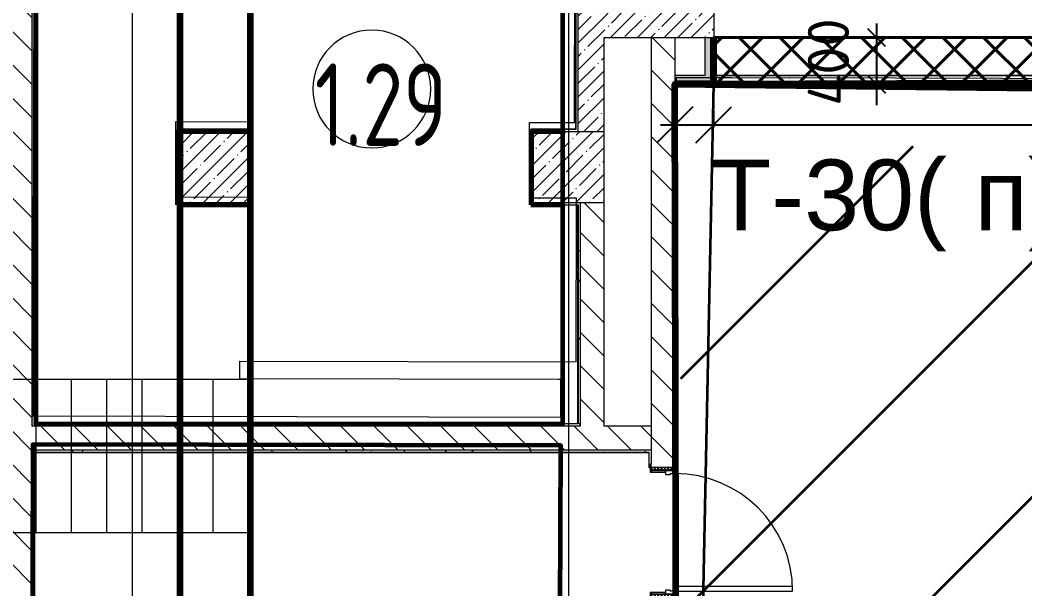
# Model space of a CAD drawing. Header units: millimetres. Extents: x -249154 to 415037, y -45458 to 354837.
# Drawn here: x 28721 to 37245, y 18584 to 23412 of the extents above; entities that cross this region are included whole.
import ezdxf

# ---------------------------------------------------------------- set-up
doc = ezdxf.new("R2010")
doc.units = ezdxf.units.MM
doc.linetypes.add('200_ШТРИХ__ш1_п0_6_', pattern=[320, 200, -120])
for name, color, linetype, lineweight in [('0) НЗ Ремонт штукатурка', 6, 'Continuous', 60), ('2)1 штукатурка', 4, 'Continuous', 35), ('3)1 шпаклевка', 4, 'Continuous', 35), ('3.3) Шпаклевка баз. фин. WD5-13', 160, 'Continuous', 140), ('3.4) Шп. баз 4 в 525 поз 4838м2', 160, 'Continuous', 140), ('3.4) Шп. фин 4 в 529 поз 11227м2', 6, 'Continuous', 140), ('4) демонтаж НЗ №2', 1, 'Continuous', 35), ('4.1) Дм уборка мусора НЗ 2', 20, 'Continuous', 35), ('4.4) РВР ремонт Штукатурки', 160, 'зигзаг', 35), ('5.5) Перег WD5', 3, 'Continuous', 60), ('5.6) Перегародка WD6', 6, 'Continuous', 40), ('666 покраска FK1', 211, 'Continuous', 60), ('839 штук откосы', 3, 'Continuous', 158), ('874 шпакл откосы', 5, 'Continuous', 158), ('923 Люки', 170, 'Continuous', 120), ('A-AREA-BNDY', 7, 'Continuous', 5), ('A-AREA-IDEN', 7, 'Continuous', 9), ('A-DOOR-2', 7, 'Continuous', 5), ('A-DOOR-FRAM-2', 7, 'Continuous', 5), ('A-FLOR', 7, 'Continuous', 9), ('A-WALL', 7, 'Continuous', 5), ('I-WALL', 7, 'Continuous', 5), ('S-COLS', 7, 'Continuous', 9), ('S-COLS-1', 7, 'Continuous', 5), ('S-STRS-MBND', 7, 'Continuous', 9), ('Оси', 7, 'Continuous', 9)]:
    doc.layers.add(name, color=color, linetype=linetype, lineweight=lineweight)
for name, color, linetype, lineweight, true_color in [('A-DOOR-1', 7, 'Continuous', 5, 0xc0c0c0), ('A-DOOR-FRAM-1', 7, 'Continuous', 5, 0xc0c0c0), ('A-WALL-1', 9, 'Continuous', 5, 0x808080), ('A-WALL-FNSH-1', 9, 'Continuous', 5, 0x808080)]:
    doc.layers.add(name, color=color, linetype=linetype, lineweight=lineweight, true_color=true_color)
doc.styles.add('ISOCPEUR_1', font='isocpeur.ttf', dxfattribs={"height": 350})
doc.styles.get("Standard").update_dxf_attribs({"font": 'arial.ttf'})
doc.styles.add('СПДС', font='ГОСТ тип А.ttf', dxfattribs={"width": 0.9})
doc.linetypes.add('зигзаг', pattern='A,0.00254,-5.08,[131,ltypeshp.shx,S=5.08,R=0,X=-5.08,Y=0],-10.16,[131,ltypeshp.shx,S=5.08,R=180,X=5.08,Y=0],-5.08', length=20.32254)
doc.dimstyles.new('ISO-2_0_0_9К_Средний_округл2', dxfattribs={"dimscale": 304.8, "dimtxt": 199.196235, "dimasz": 0.492126, "dimexe": 0.393701, "dimexo": 0, "dimgap": 0, "dimtad": 1, "dimdec": 0, "dimrnd": 10, "dimzin": 0, "dimdsep": 46, "dimtxsty": 'ISOCPEUR_1', "dimblk1": 'OBLIQUE', "dimblk2": 'OBLIQUE', "dimsah": 1, "dimcen": 0.09, "dimdle": 0.393701, "dimazin": 0, "dimtfac": 1, "dimtdec": 4, "dimtix": 1, "dimtmove": 0, "dimatfit": 3, "dimfxl": 1, "dimtvp": 1, "dimtolj": 1, "dimtzin": 0, "dimarcsym": 2})
pattern_1 = [(45, (64.7, -136.06), (-114.04925, 114.04925), []), (45, (178.75, -136.06), (-114.04925, 114.04925), [201.612, -40.322, 6.706, -33.617])]
pattern_2 = [(135, (64.7, -136.06), (-141.4214, -141.4214), [])]
pattern_3 = [(0, (64.7, -136.06), (243.84, 60.96), [20.117, -162.763, 20.117, -162.763, -975.36]), (0, (64.7, -136.06), (243.84, 60.96), [-365.76, 20.117, -345.643, 20.117, -162.763, -426.72]), (0, (64.7, -136.06), (243.84, 60.96), [-914.4, 20.117, -101.803, 20.117, -284.683]), (120, (156.14, -105.58), (-174.71291, 180.691634), [20.117, -162.763, 20.117, -162.763, -975.36]), (120, (156.14, -105.58), (-174.71291, 180.691634), [-365.76, 20.117, -345.643, 20.117, -162.763, -426.72]), (120, (156.14, -105.58), (-174.71291, 180.691634), [-914.4, 20.117, -101.803, 20.117, -284.683]), (240, (186.62, 16.34), (-69.12709, -241.651634), [20.117, -162.763, 20.117, -162.763, -975.36]), (240, (186.62, 16.34), (-69.12709, -241.651634), [-365.76, 20.117, -345.643, 20.117, -162.763, -426.72]), (240, (186.62, 16.34), (-69.12709, -241.651634), [-914.4, 20.117, -101.803, 20.117, -284.683])]
pattern_4 = [(45, (64.7, -136.06), (-212.132, 212.132), []), (135, (64.7, -136.06), (-212.132, -212.132), [])]

# ---------------------------------------------------------------- blocks, each defined once
blk = doc.blocks.new('110_Дверь_СКБ_1Ст_Внутренняя1 - Д-4к_п__1100x2100h_Артистические EI30-23988509-Объем проектирования 1 этажа')
at = {"layer": 'A-DOOR-2'}
h = blk.add_hatch(dxfattribs=at)
h.set_pattern_fill('FP_75', color=256, style=0, pattern_type=2)
h.set_pattern_definition([(135, (1751.41, 164.685), (-14.14214, -14.14214), []), (225, (1751.41, 164.685), (14.14214, -14.14214), [])])
h.paths.add_polyline_path([(562.5, 100), (537.5, 100), (537.5, -100), (562.5, -100)])
at = {"layer": 'A-DOOR-FRAM-2'}
h = blk.add_hatch(dxfattribs=at)
h.set_pattern_fill('FP_76', color=256, style=0, pattern_type=2)
h.set_pattern_definition([(45, (-371.384, 164.685), (-14.1421, 14.1421), []), (135, (-371.384, 164.685), (-14.1421, -14.1421), [])])
h.paths.add_polyline_path([(-512.5, -100), (-512.5, 100), (-537.5, 100), (-537.5, -100)])
at = {"layer": 'A-DOOR-1'}
for p, q in [((512.5, 1100), (472.5, 1100)), ((472.5, 1100), (472.5, 100)), ((512.5, 100), (512.5, 1100)), ((472.5, 100), (512.5, 100))]:
    blk.add_line(p, q, dxfattribs=at)
blk.add_arc((512.5, 100), 1000, 90, 180, dxfattribs=at)
at = {"layer": 'A-DOOR-FRAM-1'}
for p, q in [((-497.5, 108), (-567.5, 108)), ((-567.5, 108), (-567.5, 100)), ((-567.5, 100), (-497.5, 100)), ((-512.5, 100), (-537.5, 100)), ((-537.5, 100), (-537.5, -100)), ((-487.5, 100), (-512.5, 100)), ((-512.5, 100), (-512.5, 20)), ((-512.5, -100), (-512.5, 100)), ((-497.5, 100), (-512.5, 100)), ((-512.5, 100), (-512.5, 99)), ((-512.5, 99), (-497.5, 99)), ((-497.5, 100), (-497.5, 108)), ((-497.5, 99), (-497.5, 100)), ((-487.5, 60), (-487.5, 100)), ((512.5, 100), (512.5, 60)), ((537.5, 100), (512.5, 100)), ((592.5, 108), (522.5, 108)), ((522.5, 108), (522.5, 100)), ((537.5, 100), (522.5, 100)), ((522.5, 100), (522.5, 99)), ((522.5, 100), (592.5, 100)), ((522.5, 99), (537.5, 99)), ((537.5, 20), (537.5, 100)), ((562.5, 100), (537.5, 100)), ((537.5, 100), (537.5, -100)), ((537.5, 99), (537.5, 100)), ((562.5, -100), (562.5, 100)), ((592.5, 100), (592.5, 108)), ((-512.5, 20), (-477.5, 20)), ((-497.5, 20), (-512.5, 20)), ((-512.5, 20), (-512.5, -100)), ((-497.5, -100), (-497.5, 20)), ((-477.5, 60), (-487.5, 60)), ((-477.5, 20), (-477.5, 60)), ((512.5, 60), (502.5, 60)), ((502.5, 60), (502.5, 20)), ((502.5, 20), (537.5, 20)), ((537.5, 20), (522.5, 20)), ((522.5, 20), (522.5, -100)), ((537.5, -100), (537.5, 20)), ((-497.5, -100), (-567.5, -100)), ((-567.5, -100), (-567.5, -108)), ((-567.5, -108), (-497.5, -108)), ((-537.5, -100), (-512.5, -100)), ((-512.5, -100), (-497.5, -100)), ((-497.5, -108), (-497.5, -100)), ((522.5, -100), (537.5, -100)), ((592.5, -100), (522.5, -100)), ((522.5, -100), (522.5, -108)), ((522.5, -108), (592.5, -108)), ((537.5, -100), (562.5, -100)), ((592.5, -108), (592.5, -100))]:
    blk.add_line(p, q, dxfattribs=at)
blk = doc.blocks.new('BSC_Колонна _Прямоугольная - 600х600-V105-Объем проектирования 1 этажа')
at = {"layer": 'S-COLS-1'}
h = blk.add_hatch(dxfattribs=at)
h.set_pattern_fill('FP_125', color=256, style=0, pattern_type=2)
h.set_pattern_definition([(45, (-33310, -22300), (-114.04925, 114.04925), []), (45, (-33195.95, -22300), (-114.04925, 114.04925), [201.613, -40.323, 6.706, -33.617])])
h.paths.add_polyline_path([(300, -300), (300, 300), (-300, 300), (-300, -300), (100, -300)])
for p, q in [((300, 300), (-300, 300)), ((-300, 300), (-300, -300)), ((300, -300), (300, 300)), ((-300, -300), (300, -300))]:
    blk.add_line(p, q, dxfattribs=at)
blk = doc.blocks.new('BSC_Колонна _Прямоугольная - 600х600-V188-Объем проектирования 1 этажа')
at = {"layer": 'S-COLS-1'}
h = blk.add_hatch(dxfattribs=at)
h.set_pattern_fill('FP_179', color=256, style=0, pattern_type=2)
h.set_pattern_definition([(45, (-30310, -22300), (-114.04925, 114.04925), []), (45, (-30195.95, -22300), (-114.04925, 114.04925), [201.613, -40.323, 6.706, -33.617])])
h.paths.add_polyline_path([(-300, -300), (300, -300), (300, 300), (-300, 300), (-300, -289.3)])
for p, q in [((300, 300), (-300, 300)), ((-300, 300), (-300, -300)), ((300, -300), (300, 300)), ((-300, -300), (300, -300))]:
    blk.add_line(p, q, dxfattribs=at)
blk = doc.blocks.new('Зашивка приборов отопления11 - Зашивка приборов отопления-33278624-Объем проектирования 1 этажа')
at = {"layer": 'A-WALL'}
for p, q in [((37620, 23400), (34560, 23400)), ((34560, 23079), (37620, 23079)), ((37620, 23079), (34560, 23079)), ((34560, 23004), (37620, 23004))]:
    blk.add_line(p, q, dxfattribs=at)
blk = doc.blocks.new('BSC_Колонна _Прямоугольная - 600х600-V278-Объем проектирования 1 этажа')
at = {"layer": 'S-COLS-1'}
for p, q in [((300, 300), (-300, 300)), ((-300, 300), (-300, -300)), ((300, -300), (300, 300)), ((-300, -300), (300, -300))]:
    blk.add_line(p, q, dxfattribs=at)
blk = doc.blocks.new('Марка_Помещения - Номер-25198446-Объем проектирования 1 этажа')
at = {"layer": 'A-AREA-IDEN'}
for start, end in [(360, 180), (180, 360)]:
    blk.add_arc((0, 0), 2.5, start, end, dxfattribs=at)
blk = doc.blocks.new('_Oblique')
at = {"color": 0, "linetype": 'ByBlock', "lineweight": -2}
blk.add_line((-0.5, -0.5), (0.5, 0.5), dxfattribs=at)
blk = doc.blocks.new('*D1965')
at = {"layer": '5.6) Перегародка WD6', "color": 0, "lineweight": -2, "transparency": 16777216}
for p, q in [((35986.6, 23383.9), (35986.6, 22865.9)), ((36231, 23263.9), (35866.6, 23263.9)), ((36971.7, 22865.9), (35866.6, 22865.9)), ((35986.6, 22865.9), (35986.6, 22690.4))]:
    blk.add_line(p, q, dxfattribs=at)
at = {"layer": 'Defpoints', "color": 0, "transparency": 16777216}
for p in [(36231, 23263.9), (35986.6, 22865.9), (36971.7, 22865.9)]:
    blk.add_point(p, dxfattribs=at)
at = {"layer": '5.6) Перегародка WD6', "color": 0, "lineweight": -2, "transparency": 16777216, "xscale": 150, "yscale": 150, "zscale": 150}
for p, rotation in [((35986.6, 23263.9), 90), ((35986.6, 22865.9), 270)]:
    blk.add_blockref('_Oblique', p, dxfattribs=dict(at, rotation=rotation))
at = {"layer": '5.6) Перегародка WD6', "color": 0, "lineweight": 25, "transparency": 16777216, "insert": (35403.2, 22684.7), "char_height": 350, "width": 478.071, "attachment_point": 1, "rotation": 90, "line_spacing_factor": 1.149209, "style": 'ISOCPEUR_1'}
blk.add_mtext('\\A1;400', dxfattribs=at)
blk = doc.blocks.new('*D2064')
at = {"layer": '5.5) Перег WD5', "color": 0, "lineweight": -2, "transparency": 16777216}
for p, q in [((34274.7, 22501.5), (34274.7, 22643.4)), ((34604.7, 22501.5), (34604.7, 22643.4)), ((34154.7, 22523.4), (34604.7, 22523.4)), ((34604.7, 22523.4), (87153.3, 22523.4))]:
    blk.add_line(p, q, dxfattribs=at)
at = {"layer": 'Defpoints', "color": 0, "transparency": 16777216}
for p in [(34604.7, 22523.4), (34274.7, 22501.5), (34604.7, 22501.5)]:
    blk.add_point(p, dxfattribs=at)
at = {"layer": '5.5) Перег WD5', "color": 0, "lineweight": -2, "transparency": 16777216, "xscale": 304.8, "yscale": 304.8, "zscale": 304.8, "rotation": 180}
blk.add_blockref('_Oblique', (34274.7, 22523.4), dxfattribs=at)
at = {"layer": '5.5) Перег WD5', "color": 0, "lineweight": -2, "transparency": 16777216, "xscale": 304.8, "yscale": 304.8, "zscale": 304.8}
blk.add_blockref('_Oblique', (34604.7, 22523.4), dxfattribs=at)
at = {"layer": '5.5) Перег WD5', "color": 0, "lineweight": 25, "transparency": 16777216, "insert": (86593.3, 22990.1), "char_height": 350, "width": 455.087, "attachment_point": 1, "line_spacing_factor": 1.149209, "style": 'ISOCPEUR_1'}
blk.add_mtext('\\A1;330', dxfattribs=at)

msp = doc.modelspace()

# ---------------------------------------------------------------- hatches: boundary and pattern name
at = {"layer": '4.1) Дм уборка мусора НЗ 2'}
h = msp.add_hatch(dxfattribs=at)
h.set_pattern_fill('ANSI31', color=1, scale=444)
h.paths.add_polyline_path([(38128.6, 22340.9), (34324.8, 22340.9), (34324.8, 7769.3), (38128.6, 7769.3)])
at = {"layer": '5.6) Перегародка WD6'}
h = msp.add_hatch(dxfattribs=at)
h.set_pattern_fill('ANSI37', color=256, scale=77)
h.paths.add_polyline_path([(37704.7, 23263.9), (34604.7, 23263.9), (34604.7, 22867.9), (37704.7, 22867.9)])
at = {"layer": 'I-WALL'}
h = msp.add_hatch(dxfattribs=at)
h.set_pattern_fill('FP_23', color=256, style=0, pattern_type=2)
h.set_pattern_definition(pattern_2)
h.paths.add_polyline_path([(28824.7, 15063.9), (28824.7, 26363.9), (28624.7, 26363.9), (28624.8, 15063.9)])
h = msp.add_hatch(dxfattribs=at)
h.set_pattern_fill('FP_191', color=256, style=0, pattern_type=2)
h.set_pattern_definition(pattern_3)
h.paths.add_polyline_path([(28844.7, 19963.9), (28844.7, 26342.9), (28824.7, 26343.9), (28824.7, 19963.9), (28831.7, 19963.9)])
h = msp.add_hatch(dxfattribs=at)
h.set_pattern_fill('FP_1', color=256, style=0, pattern_type=2)
h.set_pattern_definition(pattern_1)
h.paths.add_polyline_path([(33454.7, 22463.9), (33674.7, 22463.9), (33674.7, 26363.9), (33454.7, 26363.9), (33454.7, 22855.5)])
h = msp.add_hatch(dxfattribs=at)
h.set_pattern_fill('FP_191', color=256, style=0, pattern_type=2)
h.set_pattern_definition(pattern_3)
h.paths.add_polyline_path([(33454.7, 22483.9), (33454.7, 25113.9), (33434.7, 25113.9), (33434.7, 22484.9)])
h = msp.add_hatch(dxfattribs=at)
h.set_pattern_fill('FP_1', color=256, style=0, pattern_type=2)
h.set_pattern_definition(pattern_1)
h.paths.add_polyline_path([(34579.7, 23263.9), (34604.7, 23263.9), (34604.7, 23483.9), (33674.7, 23483.7), (33674.7, 23263.9), (34529.7, 23263.9)])
h.paths.add_polyline_path([(38334.7, 23263.9), (38554.7, 23263.9), (38554.7, 23483.9), (37704.7, 23483.7), (37704.7, 23263.9), (37908.6, 23263.9)])
h = msp.add_hatch(dxfattribs=at)
h.set_pattern_fill('FP_23', color=256, style=0, pattern_type=2)
h.set_pattern_definition(pattern_2)
h.paths.add_polyline_path([(34194.7, 17713.9), (34274.7, 17713.9), (34274.7, 18513.9), (34074.7, 18513.9), (34074.7, 17713.9)])
h.paths.add_polyline_path([(34074.7, 19613.9), (34274.7, 19613.9), (34274.7, 23263.9), (34074.7, 23263.9), (34074.7, 19639.5)])
for points in [[(34529.7, 22942.9), (34579.7, 22942.9), (34579.7, 23263.9), (34529.7, 23263.9), (34529.7, 22982.6)], [(34294.7, 22892.9), (34579.7, 22892.9), (34579.7, 22942.9), (34274.7, 22942.9), (34274.7, 22892.9)]]:
    msp.add_hatch(color=256, dxfattribs=at).paths.add_polyline_path(points)
h = msp.add_hatch(dxfattribs=at)
h.set_pattern_fill('FP_192', color=256, style=0, pattern_type=2)
h.set_pattern_definition(pattern_4)
h.paths.add_polyline_path([(34592.2, 22892.9), (34592.2, 23263.9), (34579.7, 23263.9), (34579.7, 22892.9), (34590.3, 22892.9)])
h = msp.add_hatch(dxfattribs=at)
h.set_pattern_fill('FP_192', color=256, style=0, pattern_type=2)
h.set_pattern_definition(pattern_4)
h.paths.add_polyline_path([(34592.2, 22887.9), (34604.7, 22887.9), (34604.7, 23263.9), (34592.2, 23263.9), (34592.2, 22892.9)])
h = msp.add_hatch(dxfattribs=at)
h.set_pattern_fill('FP_191', color=256, style=0, pattern_type=2)
h.set_pattern_definition(pattern_3)
h.paths.add_polyline_path([(34604.7, 22887.9), (34624.7, 22887.9), (34624.7, 23263.9), (34604.7, 23263.9), (34604.7, 22938.6)])
h = msp.add_hatch(dxfattribs=at)
h.set_pattern_fill('FP_192', color=256, style=0, pattern_type=2)
h.set_pattern_definition(pattern_4)
h.paths.add_polyline_path([(34274.7, 22880.4), (34294.7, 22881.3), (34294.8, 22887.9), (34592.2, 22887.9), (34592.2, 22892.9), (34274.7, 22892.9), (34274.7, 22887.9)])
h = msp.add_hatch(dxfattribs=at)
h.set_pattern_fill('FP_191', color=256, style=0, pattern_type=2)
h.set_pattern_definition(pattern_3)
h.paths.add_polyline_path([(34274.7, 13623.9), (34294.7, 13623.9), (34294.7, 18513.9), (34282.7, 18513.9), (34282.7, 18483.9), (34274.7, 18483.9), (34274.7, 13636.6)])
h.paths.add_polyline_path([(34282.7, 19613.9), (34294.7, 19613.9), (34294.7, 22866.9), (34274.7, 22867.9), (34274.9, 19643.9), (34282.7, 19643.9)])
h = msp.add_hatch(dxfattribs=at)
h.set_pattern_fill('FP_191', color=256, style=0, pattern_type=2)
h.set_pattern_definition(pattern_3)
h.paths.add_polyline_path([(34294.7, 22867.9), (34294.7, 22867.9), (34624.7, 22867.9), (34624.7, 22887.9), (34294.7, 22887.9)])
h = msp.add_hatch(dxfattribs=at)
h.set_pattern_fill('FP_191', color=256, style=0, pattern_type=2)
h.set_pattern_definition(pattern_3)
h.paths.add_polyline_path([(30054.7, 22463.9), (30674.7, 22463.9), (30674.7, 22483.9), (30054.7, 22483.9)])
h = msp.add_hatch(dxfattribs=at)
h.set_pattern_fill('FP_191', color=256, style=0, pattern_type=2)
h.set_pattern_definition(pattern_3)
h.paths.add_polyline_path([(30054.7, 21843.9), (30074.7, 21843.9), (30074.7, 22463.9), (30054.7, 22463.3), (30054.7, 21863.9)])
h = msp.add_hatch(dxfattribs=at)
h.set_pattern_fill('FP_191', color=256, style=0, pattern_type=2)
h.set_pattern_definition(pattern_3)
h.paths.add_polyline_path([(30694.7, 21863.9), (30694.7, 22483.9), (30674.7, 22483.9), (30674.7, 21863.9), (30687.8, 21863.9)])
h = msp.add_hatch(dxfattribs=at)
h.set_pattern_fill('FP_191', color=256, style=0, pattern_type=2)
h.set_pattern_definition(pattern_3)
h.paths.add_polyline_path([(33054.7, 21863.9), (33074.7, 21863.9), (33074.7, 22483.9), (33054.7, 22483.9), (33054.7, 22091.2)])
h = msp.add_hatch(dxfattribs=at)
h.set_pattern_fill('FP_191', color=256, style=0, pattern_type=2)
h.set_pattern_definition(pattern_3)
h.paths.add_polyline_path([(33454.7, 22463.9), (33454.7, 22483.9), (33074.7, 22483.9), (33074.7, 22463.9), (33434.7, 22463.9)])
h = msp.add_hatch(dxfattribs=at)
h.set_pattern_fill('FP_191', color=256, style=0, pattern_type=2)
h.set_pattern_definition(pattern_3)
h.paths.add_polyline_path([(30687.8, 21843.9), (30694.7, 21843.9), (30694.7, 21863.9), (30074.7, 21863.9), (30074.7, 21843.9), (30674.7, 21843.9)])
h = msp.add_hatch(dxfattribs=at)
h.set_pattern_fill('FP_191', color=256, style=0, pattern_type=2)
h.set_pattern_definition(pattern_3)
h.paths.add_polyline_path([(33080.3, 21843.9), (33453.7, 21843.9), (33453.7, 21863.9), (33054.7, 21863.9), (33054.7, 21843.9), (33074.7, 21843.9)])
h = msp.add_hatch(dxfattribs=at)
h.set_pattern_fill('FP_191', color=256, style=0, pattern_type=2)
h.set_pattern_definition(pattern_3)
h.paths.add_polyline_path([(33474.7, 19983.9), (33474.7, 21863.9), (33454.7, 21863.9), (33454.7, 19984.9), (33473.1, 19984)])
h = msp.add_hatch(dxfattribs=at)
h.set_pattern_fill('FP_23', color=256, style=0, pattern_type=2)
h.set_pattern_definition(pattern_2)
h.paths.add_polyline_path([(33674.7, 19963.9), (33674.7, 21863.9), (33474.7, 21863.9), (33474.7, 19963.9)])
h = msp.add_hatch(dxfattribs=at)
h.set_pattern_fill('FP_23', color=256, style=0, pattern_type=2)
h.set_pattern_definition(pattern_2)
h.paths.add_polyline_path([(33454.7, 19763.9), (34074.7, 19763.9), (34074.7, 19963.9), (28824.7, 19963.9), (28824.7, 19763.9), (32750.9, 19763.9)])
h = msp.add_hatch(dxfattribs=at)
h.set_pattern_fill('FP_191', color=256, style=0, pattern_type=2)
h.set_pattern_definition(pattern_3)
h.paths.add_polyline_path([(30054.7, 19963.9), (33474.7, 19963.9), (33474.7, 19983.9), (28845.7, 19983.9), (28844.8, 19963.9)])
h = msp.add_hatch(dxfattribs=at)
h.set_pattern_fill('FP_191', color=256, style=0, pattern_type=2)
h.set_pattern_definition(pattern_3)
h.paths.add_polyline_path([(28824.7, 15083.9), (28844.7, 15084.9), (28844.7, 19763.9), (28824.7, 19763.9), (28824.7, 16816.4)])
h = msp.add_hatch(dxfattribs=at)
h.set_pattern_fill('FP_191', color=256, style=0, pattern_type=2)
h.set_pattern_definition(pattern_3)
h.paths.add_polyline_path([(34074.7, 19763.9), (28844.7, 19763.9), (28845.7, 19743.9), (34054.7, 19744.9), (34056.8, 19746.9)])
h.paths.add_polyline_path([(34054.7, 19743.9), (34074.7, 19743.9), (34074.7, 19763.9)])

# ---------------------------------------------------------------- linework, layer by layer
at = {"layer": '0) НЗ Ремонт штукатурка', "linetype": '200_ШТРИХ__ш1_п0_6_', "ltscale": 0.03}
msp.add_lwpolyline([(34277.5, 19366.2), (34274.7, 22427.7)], dxfattribs=at)
at = {"layer": '2)1 штукатурка'}
msp.add_lwpolyline([(21973.7, 7763.9), (20293.7, 7872.9), (20273.7, 11763.9), (22653.7, 11763.9), (22653.7, 10742.9), (28065.2, 10730.2), (28065.2, 13622.9), (34294.7, 13622.9), (34273.7, 22867.9), (38373.7, 22824.2)], dxfattribs=at)
at = {"layer": '3)1 шпаклевка', "flags": 128}
msp.add_lwpolyline([(33032.5, 18393), (33303.5, 18392.3), (33306.8, 19800.3), (28827.8, 19810.9), (28817.2, 15292.9), (31077.2, 15287.6), (31076.8, 15147.6), (33405.3, 15142.1), (33411.4, 17750.1), (33031, 17751)], close=True, dxfattribs=at)
at = {"layer": '3.3) Шпаклевка баз. фин. WD5-13', "ltscale": 0.5}
for points in [[(34285.8, 22867.9), (34604.7, 22867.9), (34604.7, 23263.9)], [(37709.4, 22880.6), (34604.7, 22867.9)]]:
    msp.add_lwpolyline(points, dxfattribs=at)
at = {"layer": '3.4) Шп. баз 4 в 525 поз 4838м2'}
msp.add_lwpolyline([(34274.7, 22867.9), (38374.7, 22824.2)], dxfattribs=at)
at = {"layer": '3.4) Шп. фин 4 в 529 поз 11227м2'}
msp.add_lwpolyline([(21974.7, 7763.9), (20294.7, 7872.9), (20274.7, 11763.9), (22654.7, 11763.9), (22654.7, 10742.9), (28066.2, 10730.2), (28066.2, 13622.9), (34295.7, 13622.9), (34274.7, 22867.9), (38374.7, 22824.2)], dxfattribs=at)
at = {"layer": '4) демонтаж НЗ №2'}
msp.add_lwpolyline([(21974.7, 7763.9), (20294.7, 7872.9), (20274.7, 11763.9), (22654.7, 11763.9), (22654.7, 10742.9), (28066.2, 10730.2), (28066.2, 13622.9), (34295.7, 13622.9), (34274.7, 22867.9), (38374.7, 22824.2)], dxfattribs=at)
at = {"layer": '4.4) РВР ремонт Штукатурки', "ltscale": 0.1}
msp.add_lwpolyline([(34494.8, 17481.7), (34604.7, 22867.9)], dxfattribs=at)
at = {"layer": '5.6) Перегародка WD6'}
msp.add_lwpolyline([(37704.7, 23263.9), (34604.7, 23263.9), (34604.7, 22867.9), (37704.7, 22867.9)], close=True, dxfattribs=at)
at = {"layer": '666 покраска FK1', "ltscale": 0.5}
msp.add_lwpolyline([(30868.8, 26208.9), (28854.7, 26208.9), (28854.7, 19984.9), (33324.2, 19984.9), (33324.2, 26208.9), (32490.8, 26208.9)], dxfattribs=at)
at = {"layer": '666 покраска FK1'}
msp.add_lwpolyline([(21974.7, 7763.9), (20294.7, 7872.9), (20274.7, 11763.9), (22654.7, 11763.9), (22654.7, 10742.9), (28066.2, 10730.2), (28066.2, 13622.9), (34295.7, 13622.9), (34274.7, 22867.9), (38374.7, 22824.2)], dxfattribs=at)
at = {"layer": '666 покраска FK1', "ltscale": 0.5}
for points in [[(30053.7, 21842.9), (30674.7, 21842.9), (30674.7, 22463.9), (30053.7, 22463.9)], [(33053.7, 21842.9), (33324.2, 21842.9), (33324.2, 22463.9), (33053.7, 22463.9)]]:
    msp.add_lwpolyline(points, close=True, dxfattribs=at)
at = {"layer": '666 покраска FK1', "flags": 128}
msp.add_lwpolyline([(33032.5, 18393), (33303.5, 18392.3), (33306.8, 19800.3), (28827.8, 19810.9), (28817.2, 15292.9), (31077.2, 15287.6), (31076.8, 15147.6), (33405.3, 15142.1), (33411.4, 17750.1), (33031, 17751)], close=True, dxfattribs=at)
at = {"layer": '839 штук откосы', "ltscale": 0.5}
msp.add_lwpolyline([(30074.7, 15083.9), (30674.7, 15083.9), (30674.7, 26267.5), (30074.7, 26267.5)], close=True, dxfattribs=at)
at = {"layer": '874 шпакл откосы', "ltscale": 0.5}
msp.add_lwpolyline([(30074.7, 15083.9), (30674.7, 15083.9), (30674.7, 26267.5), (30074.7, 26267.5)], close=True, dxfattribs=at)
at = {"layer": 'A-AREA-BNDY', "flags": 128}
for points in [[(32552.4, 26782.1), (31973.9, 26783.5), (30873.9, 26786.1), (30694.9, 26786.5), (30693.7, 26267.5), (28843.7, 26271.8), (28829.1, 20052.9), (33308.1, 20042.3), (33308.9, 20361.3), (33285.4, 20361.4), (30583.9, 20367.7), (30584.2, 20517.7), (33438.2, 20511), (33441.5, 21900), (33041.5, 21901), (33043, 22543), (33423, 22542.1), (33429.1, 25150.1), (32548.6, 25152.1)], [(28087.4, 10813.1), (28066.4, 10813.1), (28059.5, 7854.6), (30229.5, 7849.5), (30229.4, 7811.5), (32729.4, 7805.7), (32729.5, 7843.7), (38538.5, 7830), (38544.9, 10588), (37994.9, 10589.3), (37996.2, 11131.3), (38276.2, 11130.7), (38303.9, 22912.6), (37674.4, 22914.1), (37531.9, 22914.4), (37044.9, 22915.6), (37044.9, 22916.6), (35244.9, 22920.8), (35244.9, 22919.8), (34757.9, 22920.9), (34615.4, 22921.3), (34285.9, 22922.1), (34264.2, 13678.1), (28094.2, 13692.6)], [(30043, 22550), (30685, 22548.5), (30683.5, 21906.5), (30041.5, 21908)]]:
    msp.add_lwpolyline(points, close=True, dxfattribs=at)
at = {"layer": 'A-FLOR'}
for p, q in [((28844.7, 19983.9), (28844.7, 26342.9)), ((30074.7, 22483.9), (30074.7, 26343.9)), ((30674.7, 26343.9), (30674.7, 22483.9)), ((33434.7, 25093.9), (33434.7, 22484.9)), ((33674.7, 23263.9), (33782.4, 23263.9)), ((37684.7, 23263.9), (34624.7, 23263.9)), ((34624.7, 22942.9), (37684.7, 22942.9)), ((34294.7, 22867.9), (37704.7, 22867.9)), ((34294.7, 18603.9), (34294.7, 22866.9)), ((30694.7, 22483.9), (30054.7, 22483.9)), ((30054.7, 22483.9), (30054.7, 21843.9)), ((30694.7, 21843.9), (30694.7, 22483.9)), ((33434.7, 22483.9), (33054.7, 22483.9)), ((33054.7, 22483.9), (33054.7, 21843.9)), ((30054.7, 21843.9), (30694.7, 21843.9)), ((30074.7, 19983.9), (30074.7, 21843.9)), ((30674.7, 21843.9), (30674.7, 19983.9)), ((33054.7, 21843.9), (33453.7, 21843.9)), ((33454.7, 21843.9), (33454.7, 19984.9)), ((33454.7, 19983.9), (28845.7, 19983.9)), ((28844.7, 15084.9), (28844.7, 19743.9)), ((28845.7, 19743.9), (34053.7, 19743.9)), ((30074.7, 18333.9), (30074.7, 19743.9)), ((30674.7, 19743.9), (30674.7, 18333.9)), ((34054.7, 19743.9), (34054.7, 19613.9)), ((34282.7, 19613.9), (34294.7, 19613.9))]:
    msp.add_line(p, q, dxfattribs=at)
at = {"layer": 'A-WALL'}
for p, q in [((34579.7, 22892.9), (34579.7, 23263.9)), ((34592.2, 22880.4), (34592.2, 23263.9)), ((34579.7, 22892.9), (34274.7, 22892.9)), ((34592.2, 22880.4), (34274.7, 22880.4)), ((34294.7, 22867.9), (34274.7, 22867.9)), ((33434.7, 22484.9), (33434.7, 22483.9)), ((33454.7, 19984.9), (33454.7, 19983.9)), ((28844.7, 19743.9), (34054.7, 19743.9))]:
    msp.add_line(p, q, dxfattribs=at)
at = {"layer": 'A-WALL-1'}
for p, q in [((28824.7, 19963.9), (28824.7, 26363.9)), ((33454.7, 22463.9), (33454.7, 25313.9)), ((34604.7, 23633.7), (34604.7, 22867.9)), ((33674.7, 22463.9), (33674.7, 23263.9)), ((33782.4, 23263.9), (34624.7, 23263.9)), ((34074.7, 23263.9), (34074.7, 19643.9)), ((34274.7, 23263.9), (34274.7, 19643.9)), ((34529.7, 23263.9), (34529.7, 22942.9)), ((34624.7, 23243.4), (34624.7, 23263.9)), ((34529.7, 22942.9), (34274.7, 22942.9)), ((34294.7, 22866.9), (34294.7, 22887.9)), ((34604.7, 22887.9), (34294.7, 22887.9)), ((33453.7, 21843.9), (33454.7, 21843.9)), ((33474.7, 19963.9), (33474.7, 21863.9)), ((33674.7, 19963.9), (33674.7, 21863.9)), ((33474.7, 19963.9), (28824.7, 19963.9)), ((28845.7, 19983.9), (28844.7, 19983.9)), ((34074.7, 19963.9), (33674.7, 19963.9)), ((28824.7, 15063.9), (28824.7, 19763.9)), ((28824.7, 19763.9), (34074.7, 19763.9)), ((34054.7, 19613.9), (34066.7, 19613.9))]:
    msp.add_line(p, q, dxfattribs=at)
at = {"layer": 'A-WALL-FNSH-1'}
for p, q in [((28845.7, 26342.9), (28845.7, 19983.9)), ((33433.7, 25092.9), (33433.7, 22484.9)), ((34625.7, 23243.4), (34624.7, 23243.4)), ((34624.7, 23243.4), (34624.7, 22867.9)), ((34625.7, 22866.9), (34625.7, 23243.4)), ((34295.7, 19613.9), (34295.7, 22866.9)), ((34295.7, 22866.9), (34625.7, 22866.9)), ((30695.7, 22484.9), (30053.7, 22484.9)), ((30053.7, 22484.9), (30053.7, 21842.9)), ((30695.7, 21842.9), (30695.7, 22484.9)), ((33053.7, 22484.9), (33053.7, 21842.9)), ((33433.7, 22484.9), (33053.7, 22484.9)), ((30053.7, 21842.9), (30695.7, 21842.9)), ((33053.7, 21842.9), (33453.7, 21842.9)), ((33453.7, 19984.9), (33453.7, 21843.9)), ((33453.7, 19984.9), (28845.7, 19984.9)), ((28845.7, 15084.9), (28845.7, 19742.9)), ((28845.7, 19742.9), (34053.7, 19742.9)), ((34053.7, 19742.9), (34053.7, 19613.9)), ((34053.7, 19613.9), (34054.7, 19613.9)), ((34294.7, 19613.9), (34295.7, 19613.9))]:
    msp.add_line(p, q, dxfattribs=at)
at = {"layer": 'I-WALL'}
msp.add_line((37684.2, 22866.9), (34625.7, 22866.9), dxfattribs=at)
at = {"layer": 'S-STRS-MBND'}
for p, q in [((24226.1, 20363.9), (30654.7, 20363.9)), ((28854.7, 20363.9), (28854.7, 19063.9)), ((28854.7, 20363.9), (28854.7, 19063.9)), ((29154.7, 20363.9), (29154.7, 19063.9)), ((29154.7, 20363.9), (29154.7, 19063.9)), ((29454.7, 20363.9), (29454.7, 19063.9)), ((29454.7, 20363.9), (29454.7, 19063.9)), ((29754.7, 20363.9), (29754.7, 19063.9)), ((29754.7, 20363.9), (29754.7, 19063.9)), ((30054.7, 20363.9), (30054.7, 19063.9)), ((30054.7, 20363.9), (30054.7, 19063.9)), ((30354.7, 20363.9), (30354.7, 19063.9)), ((30354.7, 20363.9), (30354.7, 19063.9)), ((30654.7, 20363.9), (30654.7, 19063.9)), ((24357.8, 19063.9), (30654.7, 19063.9))]:
    msp.add_line(p, q, dxfattribs=at)
at = {"layer": 'Оси'}
for points in [[(29674.7, -2042.3), (29674.7, 2957.7), (29674.7, 22262), (29674.7, 27262)], [(33374.7, -2042.3), (33374.7, 2957.7), (33374.7, 22262), (33374.7, 27262)]]:
    msp.add_lwpolyline(points, dxfattribs=at)

# ---------------------------------------------------------------- block references
at = {"layer": 'A-AREA-IDEN', "xscale": 199.9999999999999, "yscale": 199.9999999999999, "zscale": 199.9999999999999}
msp.add_blockref('Марка_Помещения - Номер-25198446-Объем проектирования 1 этажа', (31704.2, 22827.1), dxfattribs=at)
at = {"layer": 'A-DOOR-1', "rotation": 269.9999999999999}
msp.add_blockref('110_Дверь_СКБ_1Ст_Внутренняя1 - Д-4к_п__1100x2100h_Артистические EI30-23988509-Объем проектирования 1 этажа', (34174.7, 19076.4), dxfattribs=at)
at = {"layer": 'A-WALL'}
msp.add_blockref('Зашивка приборов отопления11 - Зашивка приборов отопления-33278624-Объем проектирования 1 этажа', (64.7, -136.1), dxfattribs=at)
at = {"layer": 'S-COLS'}
for name, p in [('BSC_Колонна _Прямоугольная - 600х600-V188-Объем проектирования 1 этажа', (30374.7, 22163.9)), ('BSC_Колонна _Прямоугольная - 600х600-V278-Объем проектирования 1 этажа', (30374.7, 22163.9)), ('BSC_Колонна _Прямоугольная - 600х600-V105-Объем проектирования 1 этажа', (33374.7, 22163.9))]:
    msp.add_blockref(name, p, dxfattribs=at)

# ---------------------------------------------------------------- texts
at = {"layer": '923 Люки', "insert": (34581.5, 22228.4), "char_height": 600, "width": 3064.482, "attachment_point": 1}
msp.add_mtext('T-30( п)', dxfattribs=at)
at = {"layer": 'A-AREA-IDEN', "insert": (31220.4, 23044.2), "char_height": 700, "width": 1212.151, "attachment_point": 1, "style": 'СПДС'}
msp.add_mtext('1.29', dxfattribs=at)

# ---------------------------------------------------------------- dimensions: what is measured, and where the dimension line sits
at = {"layer": '5.5) Перег WD5', "color": 18, "lineweight": 25, "true_color": 0x000000}
dim = msp.add_linear_dim(base=(34604.7, 22523.4), p1=(34274.7, 22501.5), p2=(34604.7, 22501.5), dimstyle='ISO-2_0_0_9К_Средний_округл2', override={"dimasz": 1, "dimpost": '<>', "dimtxsty": 'ISOCPEUR_1', "dimfxl": 330}, dxfattribs=at)
dim.commit()
dim.dimension.update_dxf_attribs({"geometry": '*D2064', "text_midpoint": (86820.8, 22523.4), "dimtype": 160})
at = {"layer": '5.6) Перегародка WD6', "color": 18, "lineweight": 25, "true_color": 0x000000}
dim = msp.add_linear_dim(base=(35986.6, 22865.9), p1=(36231, 23263.9), p2=(36971.7, 22865.9), angle=90, dimstyle='ISO-2_0_0_9К_Средний_округл2', override={"dimtxt": 200, "dimpost": '<>', "dimtxsty": 'ISOCPEUR_1', "dimfxl": 840.845656}, dxfattribs=at)
dim.commit()
dim.dimension.update_dxf_attribs({"geometry": '*D1965', "text_midpoint": (35636.6, 22690.4), "dimtype": 160, "text_rotation": 90})

doc.saveas('drawing.dxf')
